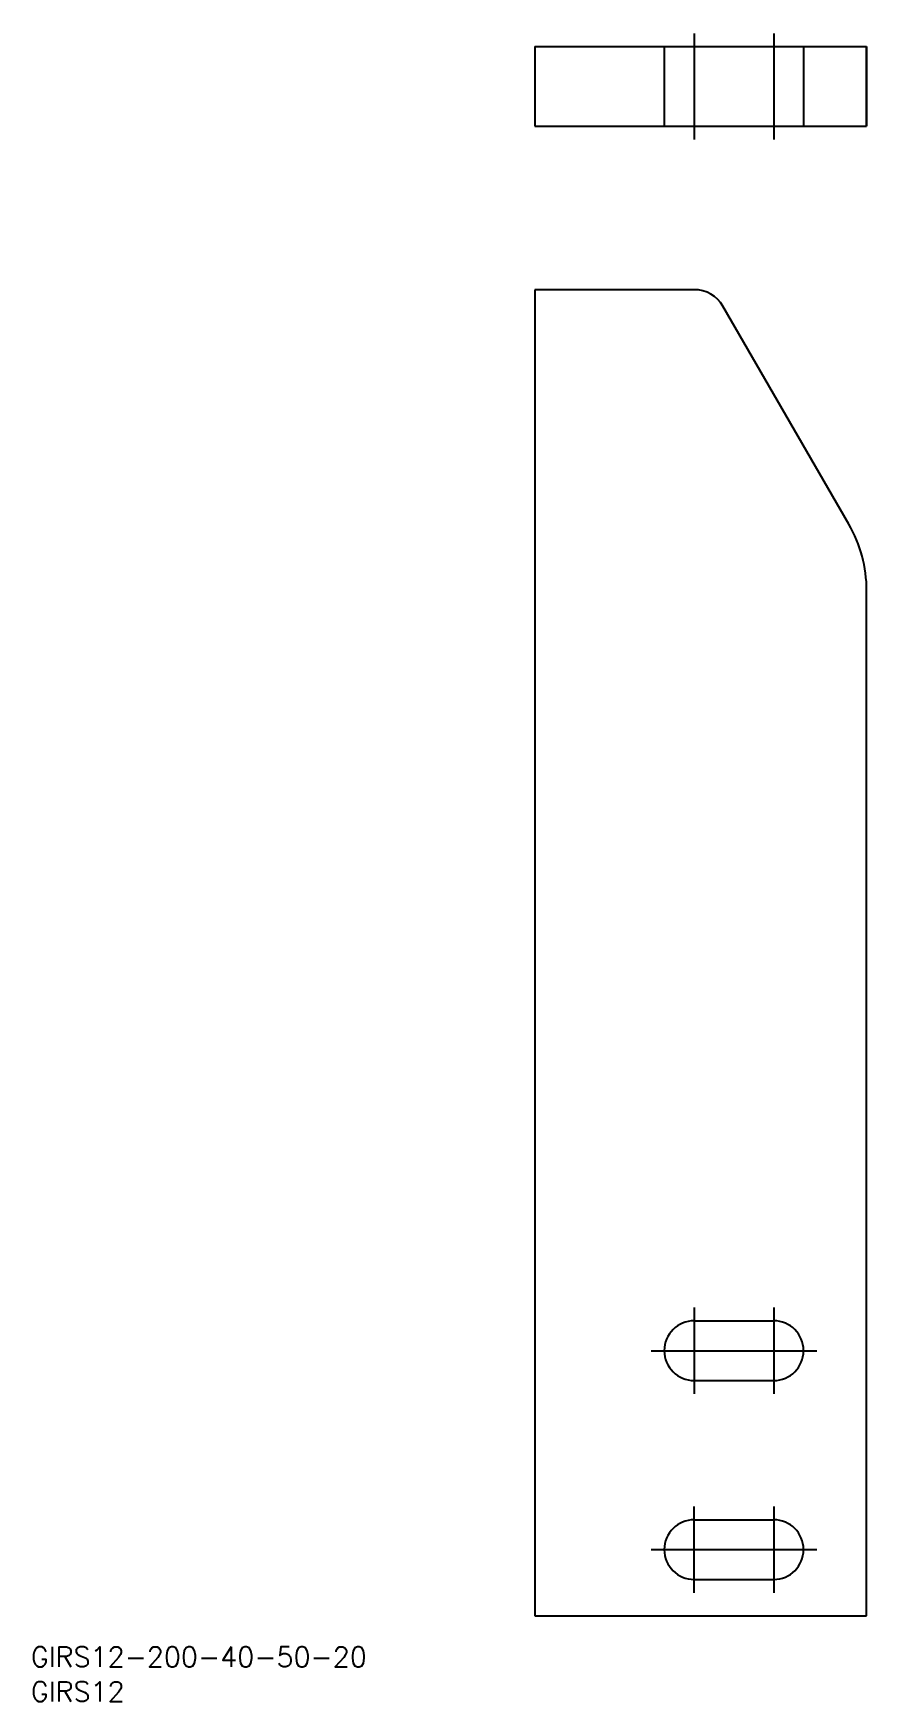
# Model space of a CAD drawing. Extents: x -76 to 50, y -13 to 239.
import ezdxf

# ---------------------------------------------------------------- set-up
doc = ezdxf.new("R2010")
doc.units = 0
doc.linetypes.add('CENTER', pattern=[50.8, 31.75, -6.35, 6.35, -6.35])
doc.linetypes.add('DASHED', pattern=[19.05, 12.7, -6.35])
doc.layers.get('0').update_dxf_attribs({"linetype": 'CONTINUOUS'})
doc.layers.add('CENTER', color=1, linetype='CENTER')
doc.styles.get("Standard").update_dxf_attribs({"font": 'txt.shx', "height": 3, "bigfont": 'bigfont.shx'})

msp = doc.modelspace()

# ---------------------------------------------------------------- linework, layer by layer
at = {"color": 7, "linetype": 'CONTINUOUS'}
for p, q in [((0, 236.65), (50, 236.65)), ((0, 236.65), (0, 224.65)), ((24.02, 236.65), (24.02, 224.65)), ((24.02, 236.65), (24.02, 224.65)), ((50, 224.65), (50, 236.65)), ((50, 236.65), (50, 224.65)), ((0, 224.65), (50, 224.65)), ((0, 200), (0, 0)), ((24.02, 200), (0, 200)), ((47.32, 164.64), (28.35, 197.5)), ((50, 0), (50, 154.64)), ((24, 44.5), (36, 44.5)), ((24, 35.5), (36, 35.5)), ((24, 14.5), (36, 14.5)), ((24, 5.5), (36, 5.5)), ((0, 0), (50, 0))]:
    msp.add_line(p, q, dxfattribs=at)
at = {"color": 3, "linetype": 'DASHED'}
for p, q in [((19.5, 236.65), (19.5, 224.65)), ((40.5, 236.65), (40.5, 224.65))]:
    msp.add_line(p, q, dxfattribs=at)
at = {"color": 7, "linetype": 'CONTINUOUS'}
for centre, radius, start, end in [((24.02, 195), 5, 30, 90), ((30, 154.64), 20, 0, 30), ((24, 40), 4.5, 90, 270), ((36, 40), 4.5, 270, 90), ((24, 10), 4.5, 90, 270), ((36, 10), 4.5, 270, 90)]:
    msp.add_arc(centre, radius, start, end, dxfattribs=at)
at = {"layer": 'CENTER', "color": 1, "linetype": 'CENTER'}
for p, q in [((24, 238.65), (24, 222.65)), ((36, 238.65), (36, 222.65)), ((24, 46.5), (24, 33.5)), ((36, 46.5), (36, 33.5)), ((17.5, 40), (42.5, 40)), ((24, 3.5), (24, 16.5)), ((36, 16.5), (36, 3.5)), ((17.5, 10), (42.5, 10))]:
    msp.add_line(p, q, dxfattribs=at)

# ---------------------------------------------------------------- texts
at = {"color": 7, "linetype": 'CONTINUOUS', "char_height": 3, "width": 65.04, "attachment_point": 1}
for s, insert in [('GIRS12-200-40-50-20', (-75.99, -4.68)), ('GIRS12', (-75.99, -9.92))]:
    msp.add_mtext(s, dxfattribs=dict(at, insert=insert))

doc.saveas('drawing.dxf')
